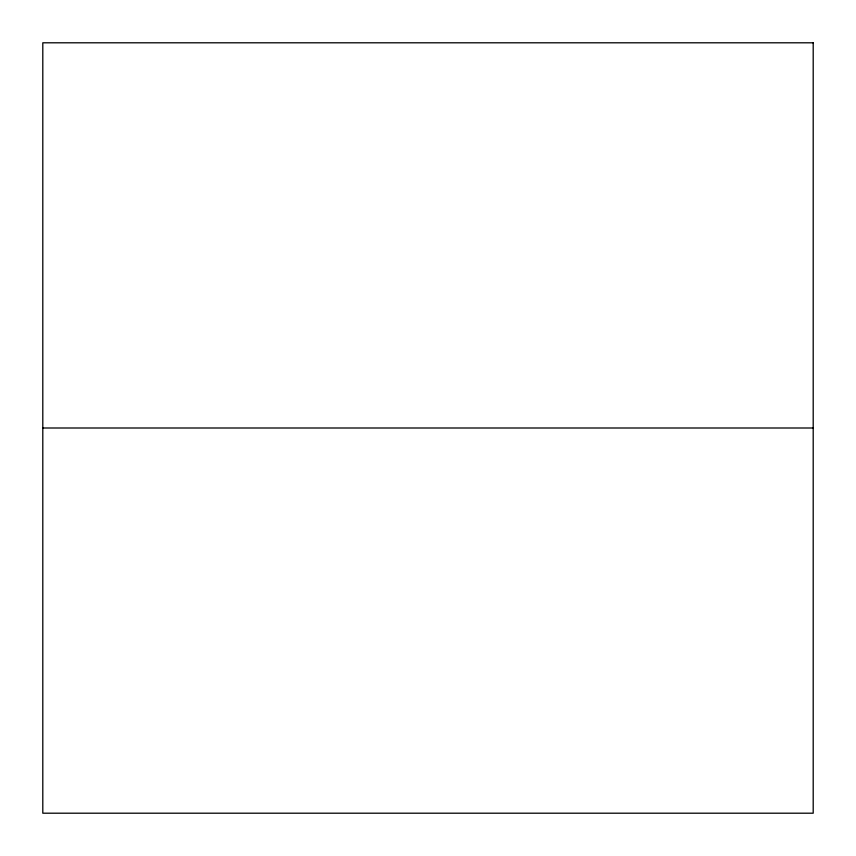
<?xml version="1.0" encoding="UTF-8"?>
<svg xmlns="http://www.w3.org/2000/svg" width="856" height="856" viewBox="0 0 856 856"><rect width="100%" height="100%" fill="white"/><g stroke="black" fill="none" stroke-linecap="round" stroke-linejoin="round"><path stroke-width="1.28" d="M42.8 428L813.2 428M813.2 42.8L42.8 42.8L42.8 813.2L813.2 813.2L813.2 42.8"/></g></svg>
